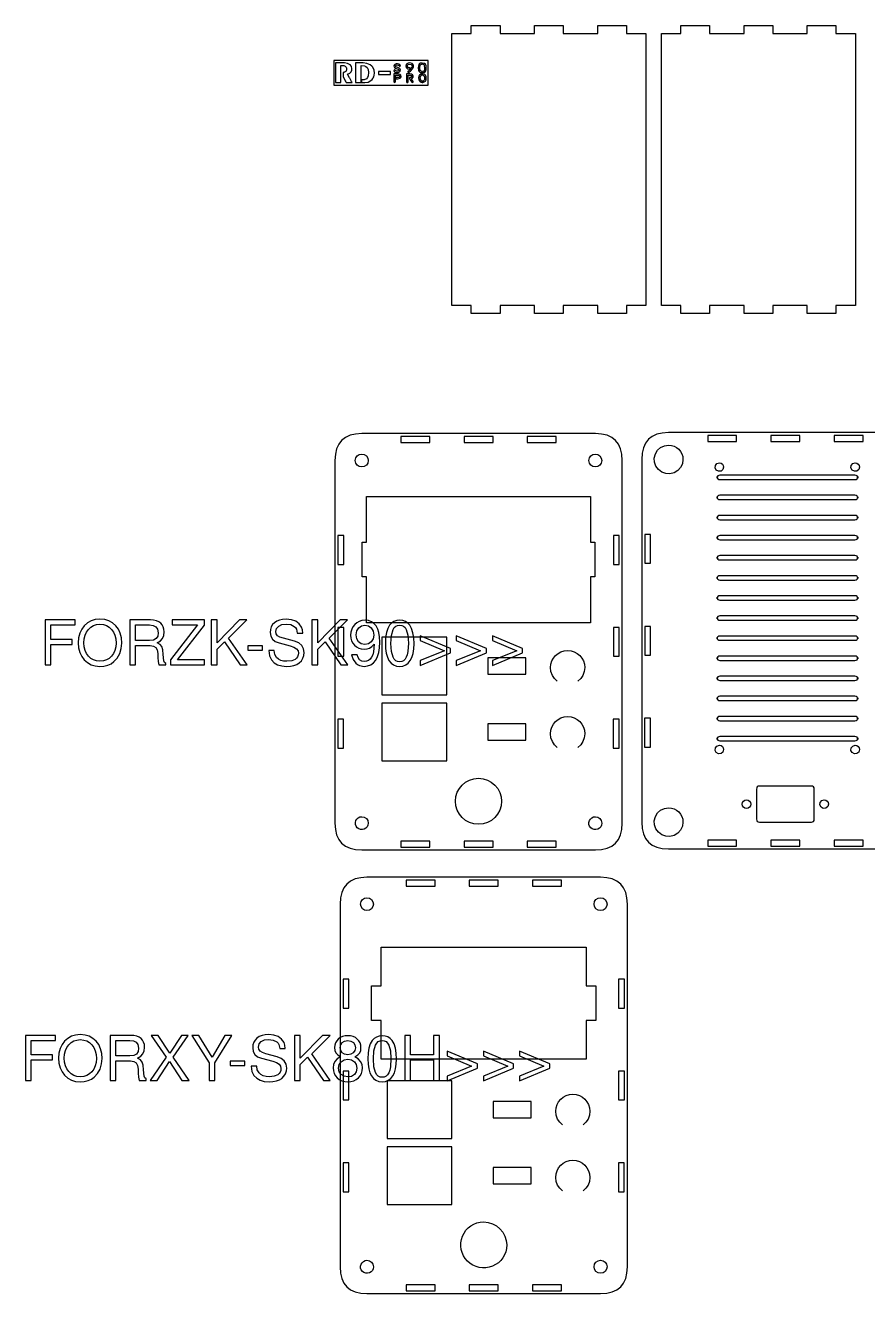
# Model space of a CAD drawing. Extents: x -89 to 480, y 48 to 489.
# Drawn here: x -88.7 to 204.5, y 47.7 to 489.4 of the extents above; entities that cross this region are included whole.
import ezdxf

# ---------------------------------------------------------------- set-up
doc = ezdxf.new("R2010")
doc.units = 0

msp = doc.modelspace()

# ---------------------------------------------------------------- linework, layer by layer
at = {"layer": 'Layer 1', "color": 250}
for points in [[(66.568667, 391.875636), (59.818773, 391.875636), (59.818773, 486.625436), (66.568667, 486.625436)], [(66.568667, 486.625436), (66.568667, 489.425427), (76.568625, 489.425427), (76.568625, 486.625436)], [(76.568625, 486.625436), (88.568617, 486.625436)], [(88.568617, 486.625436), (88.568617, 489.425427), (98.568575, 489.425427), (98.568575, 486.625436)], [(98.568575, 486.625436), (110.568567, 486.625436)], [(110.568567, 486.625436), (110.568567, 489.425427), (120.568525, 489.425427), (120.568525, 486.625436)], [(120.568525, 486.625436), (127.31863, 486.625436), (127.31863, 391.875636), (120.568525, 391.875636)], [(139.51078, 391.875636), (132.760921, 391.875636), (132.760921, 486.625436), (139.51078, 486.625436)], [(139.51078, 486.625436), (139.51078, 489.425427), (149.510773, 489.425427), (149.510773, 486.625436)], [(149.510773, 486.625436), (161.51073, 486.625436)], [(161.51073, 486.625436), (161.51073, 489.425427), (171.510723, 489.425427), (171.510723, 486.625436)], [(171.510723, 486.625436), (183.51068, 486.625436)], [(183.51068, 486.625436), (183.51068, 489.425427), (193.510673, 489.425427), (193.510673, 486.625436)], [(193.510673, 486.625436), (200.260743, 486.625436), (200.260743, 391.875636), (193.510673, 391.875636)], [(76.568625, 391.875636), (76.568625, 389.075645), (66.568667, 389.075645), (66.568667, 391.875636)], [(88.568617, 391.875636), (76.568625, 391.875636)], [(98.568575, 391.875636), (98.568575, 389.075645), (88.568617, 389.075645), (88.568617, 391.875636)], [(110.568567, 391.875636), (98.568575, 391.875636)], [(120.568525, 391.875636), (120.568525, 389.075645), (110.568567, 389.075645), (110.568567, 391.875636)], [(149.510773, 391.875636), (149.510773, 389.075645), (139.51078, 389.075645), (139.51078, 391.875636)], [(161.51073, 391.875636), (149.510773, 391.875636)], [(171.510723, 391.875636), (171.510723, 389.075645), (161.51073, 389.075645), (161.51073, 391.875636)], [(183.51068, 391.875636), (171.510723, 391.875636)], [(193.510673, 391.875636), (193.510673, 389.075645), (183.51068, 389.075645), (183.51068, 391.875636)], [(216.562039, 347.591046), (135.262181, 347.591046), (133.070782, 347.444952), (131.17157, 347.006671), (129.564545, 346.276202), (128.249706, 345.253545), (127.227053, 343.938701), (126.496587, 342.33167), (126.058308, 340.432451), (125.912214, 338.241044), (125.912214, 338.241044), (125.912214, 338.241044), (125.912214, 211.941234), (126.058308, 209.749835), (126.496587, 207.850623), (127.227053, 206.243598), (128.249706, 204.928759), (129.564545, 203.906106), (131.17157, 203.17564), (133.070782, 202.737361), (135.262181, 202.591267), (216.562039, 202.591267)], [(30.099251, 309.37743), (30.099251, 325.377384), (108.099057, 325.377384), (108.099057, 309.37743)], [(108.099057, 297.377438), (108.099057, 281.377484), (30.099251, 281.377484), (30.099251, 297.377438), (28.599243, 297.377438), (28.599243, 309.37743), (30.099251, 309.37743)], [(108.099057, 309.37743), (109.599065, 309.37743), (109.599065, 297.377438), (108.099057, 297.377438)], [(96.511603, 260.995122), (95.535529, 261.922636), (94.789553, 263.049753), (94.313074, 264.337056), (94.145492, 265.745124), (94.266374, 266.944252), (94.61307, 268.061123), (95.161653, 269.071811), (95.888197, 269.952391), (96.768777, 270.678935), (97.779465, 271.227518), (98.896336, 271.574214), (100.095464, 271.695096), (101.294604, 271.574214), (102.411484, 271.227518), (103.422179, 270.678935), (104.302762, 269.952391), (105.029309, 269.071811), (105.577893, 268.061123), (105.92459, 266.944252), (106.045472, 265.745124), (105.877859, 264.337056), (105.401319, 263.049753), (104.655301, 261.922636), (103.679255, 260.995122)], [(96.511603, 237.97988), (95.535529, 238.907393), (94.789553, 240.034511), (94.313074, 241.321814), (94.145492, 242.729882), (94.266374, 243.92901), (94.61307, 245.045881), (95.161653, 246.056569), (95.888197, 246.937149), (96.768777, 247.663693), (97.779465, 248.212276), (98.896336, 248.558972), (100.095464, 248.679854), (101.294604, 248.558972), (102.411484, 248.212276), (103.422179, 247.663693), (104.302762, 246.937149), (105.029309, 246.056569), (105.577893, 245.045881), (105.92459, 243.92901), (106.045472, 242.729882), (105.877859, 241.321814), (105.401319, 240.034511), (104.655301, 238.907393), (103.679255, 237.97988)], [(35.249936, 154.870946), (35.249936, 168.370946), (106.569769, 168.370946), (106.569769, 154.870946)], [(106.569769, 142.850987), (106.569769, 129.351023), (35.249936, 129.351023), (35.249936, 142.850987), (31.879928, 142.850987), (31.879928, 154.870946), (35.249936, 154.870946)], [(106.569769, 154.870946), (109.939742, 154.870946), (109.939742, 142.850987), (106.569769, 142.850987)], [(98.322266, 106.478655), (97.346213, 107.406173), (96.600247, 108.533299), (96.123772, 109.820603), (95.956191, 111.228657), (96.077073, 112.427785), (96.423768, 113.544656), (96.972352, 114.555344), (97.698896, 115.435924), (98.579475, 116.162468), (99.590164, 116.711051), (100.707035, 117.057747), (101.906163, 117.178629), (103.105302, 117.057747), (104.222182, 116.711051), (105.232877, 116.162468), (106.113461, 115.435924), (106.840008, 114.555344), (107.388592, 113.544656), (107.735288, 112.427785), (107.85617, 111.228657), (107.688557, 109.820603), (107.212017, 108.533299), (106.466, 107.406173), (105.489954, 106.478655)], [(98.322266, 83.463413), (97.346213, 84.390926), (96.600247, 85.518044), (96.123772, 86.805346), (95.956191, 88.213415), (96.077073, 89.412542), (96.423768, 90.529414), (96.972352, 91.540102), (97.698896, 92.420682), (98.579475, 93.147226), (99.590164, 93.695809), (100.707035, 94.042505), (101.906163, 94.163387), (103.105302, 94.042505), (104.222182, 93.695809), (105.232877, 93.147226), (106.113461, 92.420682), (106.840008, 91.540102), (107.388592, 90.529414), (107.735288, 89.412542), (107.85617, 88.213415), (107.688557, 86.805346), (107.212017, 85.518044), (106.466, 84.390926), (105.489954, 83.463413)]]:
    msp.add_lwpolyline(points, dxfattribs=at)
for points in [[(18.722369, 477.179655), (18.722369, 468.610772), (51.60489, 468.610772), (51.60489, 477.179655), (18.722369, 477.179655), (18.722369, 477.179655)], [(19.099241, 337.882658), (19.099241, 211.582848), (19.245335, 209.391441), (19.683616, 207.492222), (20.414085, 205.88519), (21.436741, 204.570346), (22.751585, 203.54769), (24.358617, 202.817221), (26.257836, 202.37894), (28.449243, 202.232846), (109.749066, 202.232846), (111.940472, 202.37894), (113.839692, 202.817221), (115.446723, 203.54769), (116.761567, 204.570346), (117.784223, 205.88519), (118.514692, 207.492222), (118.952974, 209.391441), (119.099067, 211.582848), (119.099067, 337.882658), (118.952974, 340.074056), (118.514692, 341.973268), (117.784223, 343.580294), (116.761567, 344.895133), (115.446723, 345.917785), (113.839692, 346.648251), (111.940472, 347.086531), (109.749066, 347.232624), (28.449243, 347.232624), (26.257836, 347.086531), (24.358617, 346.648251), (22.751585, 345.917785), (21.436741, 344.895133), (20.414085, 343.580294), (19.683616, 341.973268), (19.245335, 340.074056), (19.099241, 337.882658), (19.099241, 337.882658)], [(52.124178, 346.207631), (42.074196, 346.207631), (42.074196, 344.157644), (52.124178, 344.157644), (52.124178, 346.207631), (52.124178, 346.207631)], [(74.124233, 346.232643), (64.074252, 346.232643), (64.074252, 344.182655), (74.124233, 344.182655), (74.124233, 346.232643), (74.124233, 346.232643)], [(96.124077, 346.207631), (86.074096, 346.207631), (86.074096, 344.157644), (96.124077, 344.157644), (96.124077, 346.207631), (96.124077, 346.207631)], [(158.937151, 346.566052), (148.887169, 346.566052), (148.887169, 344.51603), (158.937151, 344.51603), (158.937151, 346.566052), (158.937151, 346.566052)], [(180.937207, 346.591029), (170.887225, 346.591029), (170.887225, 344.541042), (180.937207, 344.541042), (180.937207, 346.591029), (180.937207, 346.591029)], [(202.937051, 346.566052), (192.887069, 346.566052), (192.887069, 344.51603), (202.937051, 344.51603), (202.937051, 346.566052), (202.937051, 346.566052)], [(28.449278, 340.13267), (29.310328, 339.961394), (30.040289, 339.473644), (30.528028, 338.743676), (30.69929, 337.882623), (30.52246, 337.006822), (30.040256, 336.291639), (29.325059, 335.809453), (28.449254, 335.632646), (27.573453, 335.809471), (26.858267, 336.291672), (26.376077, 337.006866), (26.199266, 337.88267), (26.376087, 338.758472), (26.858283, 339.473661), (27.573475, 339.955854), (28.449278, 340.13267), (28.449278, 340.13267)], [(109.749101, 340.13267), (110.610151, 339.961394), (111.340112, 339.473644), (111.827851, 338.743676), (111.999113, 337.882623), (111.822283, 337.006822), (111.340079, 336.291639), (110.624883, 335.809453), (109.749078, 335.632646), (108.873276, 335.809471), (108.15809, 336.291672), (107.675901, 337.006866), (107.499089, 337.88267), (107.67591, 338.758472), (108.158107, 339.473661), (108.873298, 339.955854), (109.749101, 340.13267), (109.749101, 340.13267)], [(135.262145, 343.241058), (136.242162, 343.144096), (137.175582, 342.860452), (138.036175, 342.400991), (138.797714, 341.776578), (139.422128, 341.015039), (139.881589, 340.154445), (140.165233, 339.221025), (140.262195, 338.241009), (140.042654, 336.774881), (139.419535, 335.46313), (138.446092, 334.385458), (137.175582, 333.621565), (135.737042, 333.263332), (134.286684, 333.337034), (132.918524, 333.82397), (131.726576, 334.70544), (130.845107, 335.897388), (130.35817, 337.265548), (130.284469, 338.715905), (130.642702, 340.154445), (131.406594, 341.424956), (132.484267, 342.398398), (133.796018, 343.021517), (135.262145, 343.241058), (135.262145, 343.241058)], [(152.921456, 337.084147), (153.505319, 336.966273), (153.98211, 336.644818), (154.303576, 336.168034), (154.421464, 335.584175), (154.168685, 334.750805), (153.495509, 334.198323), (152.628841, 334.11295), (151.860803, 334.523461), (151.450273, 335.291489), (151.535627, 336.158159), (152.088093, 336.831348), (152.921456, 337.084147), (152.921456, 337.084147)], [(200.221373, 337.084147), (200.805224, 336.966263), (201.282004, 336.644805), (201.603461, 336.168026), (201.721346, 335.584175), (201.468564, 334.750802), (200.795382, 334.19832), (199.92871, 334.112952), (199.160672, 334.523474), (198.750151, 335.291511), (198.835518, 336.158184), (199.388, 336.831365), (200.221373, 337.084147), (200.221373, 337.084147)], [(152.132859, 331.754569), (152.132859, 332.25456), (152.19536, 331.817068), (152.382863, 331.504573), (152.695368, 331.317077), (153.132876, 331.254578), (200.132756, 331.254578), (200.570248, 331.317077), (200.882742, 331.504573), (201.070239, 331.817068), (201.132737, 332.25456), (201.132737, 331.754569), (201.070239, 332.192076), (200.882742, 332.504581), (200.570248, 332.692085), (200.132756, 332.754586), (153.132876, 332.754586), (152.695368, 332.692085), (152.382863, 332.504581), (152.19536, 332.192076), (152.132859, 331.754569), (152.132859, 331.754569)], [(152.132859, 324.754591), (152.132859, 325.254582), (152.19536, 324.81709), (152.382863, 324.504596), (152.695368, 324.317099), (153.132876, 324.2546), (200.132756, 324.2546), (200.570248, 324.317099), (200.882742, 324.504596), (201.070239, 324.81709), (201.132737, 325.254582), (201.132737, 324.754591), (201.070239, 325.192083), (200.882742, 325.504577), (200.570248, 325.692074), (200.132756, 325.754573), (153.132876, 325.754573), (152.695368, 325.692074), (152.382863, 325.504577), (152.19536, 325.192083), (152.132859, 324.754591), (152.132859, 324.754591)], [(152.132859, 317.754613), (152.132859, 318.254604), (152.19536, 317.817097), (152.382863, 317.504592), (152.695368, 317.317088), (153.132876, 317.254587), (200.132756, 317.254587), (200.570248, 317.317088), (200.882742, 317.504592), (201.070239, 317.817097), (201.132737, 318.254604), (201.132737, 317.754613), (201.070239, 318.192105), (200.882742, 318.5046), (200.570248, 318.692096), (200.132756, 318.754595), (153.132876, 318.754595), (152.695368, 318.692096), (152.382863, 318.5046), (152.19536, 318.192105), (152.132859, 317.754613), (152.132859, 317.754613)], [(20.12427, 311.757722), (20.12427, 301.70774), (22.174257, 301.70774), (22.174257, 311.757722), (20.12427, 311.757722), (20.12427, 311.757722)], [(116.024051, 311.757722), (116.024051, 301.70774), (118.074039, 301.70774), (118.074039, 311.757722), (116.024051, 311.757722), (116.024051, 311.757722)], [(126.937208, 312.116108), (126.937208, 302.066126), (128.98723, 302.066126), (128.98723, 312.116108), (126.937208, 312.116108), (126.937208, 312.116108)], [(152.132859, 310.754601), (152.132859, 311.254627), (152.19536, 310.817119), (152.382863, 310.504614), (152.695368, 310.317111), (153.132876, 310.25461), (200.132756, 310.25461), (200.570248, 310.317111), (200.882742, 310.504614), (201.070239, 310.817119), (201.132737, 311.254627), (201.132737, 310.754601), (201.070239, 311.192108), (200.882742, 311.504613), (200.570248, 311.692116), (200.132756, 311.754618), (153.132876, 311.754618), (152.695368, 311.692116), (152.382863, 311.504613), (152.19536, 311.192108), (152.132859, 310.754601), (152.132859, 310.754601)], [(152.132859, 303.754623), (152.132859, 304.254649), (152.19536, 303.817142), (152.382863, 303.504636), (152.695368, 303.317133), (153.132876, 303.254632), (200.132756, 303.254632), (200.570248, 303.317133), (200.882742, 303.504636), (201.070239, 303.817142), (201.132737, 304.254649), (201.132737, 303.754623), (201.070239, 304.19213), (200.882742, 304.504636), (200.570248, 304.692139), (200.132756, 304.75464), (153.132876, 304.75464), (152.695368, 304.692139), (152.382863, 304.504636), (152.19536, 304.19213), (152.132859, 303.754623), (152.132859, 303.754623)], [(152.132859, 296.754645), (152.132859, 297.254636), (152.19536, 296.817144), (152.382863, 296.50465), (152.695368, 296.317153), (153.132876, 296.254654), (200.132756, 296.254654), (200.570248, 296.317153), (200.882742, 296.50465), (201.070239, 296.817144), (201.132737, 297.254636), (201.132737, 296.754645), (201.070239, 297.192153), (200.882742, 297.504658), (200.570248, 297.692161), (200.132756, 297.754662), (153.132876, 297.754662), (152.695368, 297.692161), (152.382863, 297.504658), (152.19536, 297.192153), (152.132859, 296.754645), (152.132859, 296.754645)], [(152.132859, 289.754668), (152.132859, 290.254659), (152.19536, 289.817167), (152.382863, 289.504672), (152.695368, 289.317176), (153.132876, 289.254677), (200.132756, 289.254677), (200.570248, 289.317176), (200.882742, 289.504672), (201.070239, 289.817167), (201.132737, 290.254659), (201.132737, 289.754668), (201.070239, 290.19216), (200.882742, 290.504654), (200.570248, 290.692151), (200.132756, 290.754649), (153.132876, 290.754649), (152.695368, 290.692151), (152.382863, 290.504654), (152.19536, 290.19216), (152.132859, 289.754668), (152.132859, 289.754668)], [(152.132859, 282.75469), (152.132859, 283.254681), (152.19536, 282.817173), (152.382863, 282.504668), (152.695368, 282.317165), (153.132876, 282.254664), (200.132756, 282.254664), (200.570248, 282.317165), (200.882742, 282.504668), (201.070239, 282.817173), (201.132737, 283.254681), (201.132737, 282.75469), (201.070239, 283.192182), (200.882742, 283.504676), (200.570248, 283.692173), (200.132756, 283.754672), (153.132876, 283.754672), (152.695368, 283.692173), (152.382863, 283.504676), (152.19536, 283.192182), (152.132859, 282.75469), (152.132859, 282.75469)], [(20.12427, 279.757779), (20.12427, 269.707797), (22.174257, 269.707797), (22.174257, 279.757779), (20.12427, 279.757779), (20.12427, 279.757779)], [(116.024051, 279.757779), (116.024051, 269.707797), (118.074039, 269.707797), (118.074039, 279.757779), (116.024051, 279.757779), (116.024051, 279.757779)], [(126.937208, 280.1162), (126.937208, 270.066219), (128.98723, 270.066219), (128.98723, 280.1162), (126.937208, 280.1162), (126.937208, 280.1162)], [(58.027266, 276.395109), (35.427313, 276.395109), (35.427313, 256.295145), (58.027266, 256.295145), (58.027266, 276.395109), (58.027266, 276.395109)], [(152.132859, 275.754677), (152.132859, 276.254703), (152.19536, 275.817196), (152.382863, 275.504691), (152.695368, 275.317187), (153.132876, 275.254686), (200.132756, 275.254686), (200.570248, 275.317187), (200.882742, 275.504691), (201.070239, 275.817196), (201.132737, 276.254703), (201.132737, 275.754677), (201.070239, 276.192185), (200.882742, 276.50469), (200.570248, 276.692193), (200.132756, 276.754694), (153.132876, 276.754694), (152.695368, 276.692193), (152.382863, 276.50469), (152.19536, 276.192185), (152.132859, 275.754677), (152.132859, 275.754677)], [(152.132859, 268.7547), (152.132859, 269.254726), (152.19536, 268.817218), (152.382863, 268.504713), (152.695368, 268.31721), (153.132876, 268.254709), (200.132756, 268.254709), (200.570248, 268.31721), (200.882742, 268.504713), (201.070239, 268.817218), (201.132737, 269.254726), (201.132737, 268.7547), (201.070239, 269.192207), (200.882742, 269.504712), (200.570248, 269.692215), (200.132756, 269.754717), (153.132876, 269.754717), (152.695368, 269.692215), (152.382863, 269.504712), (152.19536, 269.192207), (152.132859, 268.7547), (152.132859, 268.7547)], [(72.377246, 269.195106), (72.377246, 263.495112), (85.577209, 263.495112), (85.577209, 269.195106), (72.377246, 269.195106), (72.377246, 269.195106)], [(152.132859, 261.754722), (152.132859, 262.254713), (152.19536, 261.817221), (152.382863, 261.504727), (152.695368, 261.31723), (153.132876, 261.254731), (200.132756, 261.254731), (200.570248, 261.31723), (200.882742, 261.504727), (201.070239, 261.817221), (201.132737, 262.254713), (201.132737, 261.754722), (201.070239, 262.192229), (200.882742, 262.504735), (200.570248, 262.692238), (200.132756, 262.754739), (153.132876, 262.754739), (152.695368, 262.692238), (152.382863, 262.504735), (152.19536, 262.192229), (152.132859, 261.754722), (152.132859, 261.754722)], [(58.027266, 253.379831), (35.427313, 253.379831), (35.427313, 233.279903), (58.027266, 233.279903), (58.027266, 253.379831), (58.027266, 253.379831)], [(152.132859, 254.754744), (152.132859, 255.254735), (152.19536, 254.817243), (152.382863, 254.504749), (152.695368, 254.317252), (153.132876, 254.254753), (200.132756, 254.254753), (200.570248, 254.317252), (200.882742, 254.504749), (201.070239, 254.817243), (201.132737, 255.254735), (201.132737, 254.754744), (201.070239, 255.192236), (200.882742, 255.504731), (200.570248, 255.692227), (200.132756, 255.754726), (153.132876, 255.754726), (152.695368, 255.692227), (152.382863, 255.504731), (152.19536, 255.192236), (152.132859, 254.754744), (152.132859, 254.754744)], [(20.099258, 247.757871), (20.099258, 237.707889), (22.099257, 237.707889), (22.099257, 247.757871), (20.099258, 247.757871), (20.099258, 247.757871)], [(115.99904, 247.757871), (115.99904, 237.707889), (117.999038, 237.707889), (117.999038, 247.757871), (115.99904, 247.757871), (115.99904, 247.757871)], [(126.912231, 248.116257), (126.912231, 238.066276), (128.91223, 238.066276), (128.91223, 248.116257), (126.912231, 248.116257), (126.912231, 248.116257)], [(152.132859, 247.754767), (152.132859, 248.254758), (152.19536, 247.81725), (152.382863, 247.504745), (152.695368, 247.317242), (153.132876, 247.254741), (200.132756, 247.254741), (200.570248, 247.317242), (200.882742, 247.504745), (201.070239, 247.81725), (201.132737, 248.254758), (201.132737, 247.754767), (201.070239, 248.192259), (200.882742, 248.504753), (200.570248, 248.69225), (200.132756, 248.754748), (153.132876, 248.754748), (152.695368, 248.69225), (152.382863, 248.504753), (152.19536, 248.192259), (152.132859, 247.754767), (152.132859, 247.754767)], [(72.377246, 246.179864), (72.377246, 240.47987), (85.577209, 240.47987), (85.577209, 246.179864), (72.377246, 246.179864), (72.377246, 246.179864)], [(152.921456, 238.684376), (153.495485, 238.570195), (153.982122, 238.245034), (154.307283, 237.758396), (154.421464, 237.184368), (154.168667, 236.351009), (153.495485, 235.798542), (152.628819, 235.713183), (151.860791, 236.123703), (151.450271, 236.891731), (151.53563, 237.758396), (152.088097, 238.431579), (152.921456, 238.684376), (152.921456, 238.684376)], [(152.132859, 240.754789), (152.132859, 241.25478), (152.19536, 240.817272), (152.382863, 240.504767), (152.695368, 240.317264), (153.132876, 240.254763), (200.132756, 240.254763), (200.570248, 240.317264), (200.882742, 240.504767), (201.070239, 240.817272), (201.132737, 241.25478), (201.132737, 240.754789), (201.070239, 241.192281), (200.882742, 241.504775), (200.570248, 241.692272), (200.132756, 241.754771), (153.132876, 241.754771), (152.695368, 241.692272), (152.382863, 241.504775), (152.19536, 241.192281), (152.132859, 240.754789), (152.132859, 240.754789)], [(200.221373, 238.684376), (200.805233, 238.566488), (201.282016, 238.245022), (201.603471, 237.768231), (201.721346, 237.184368), (201.468546, 236.351005), (200.795358, 235.798538), (199.928688, 235.713185), (199.16066, 236.123715), (198.750148, 236.891753), (198.835522, 237.758421), (199.388004, 238.431596), (200.221373, 238.684376), (200.221373, 238.684376)], [(69.086154, 227.203919), (70.656125, 227.048586), (72.151448, 226.594192), (73.530105, 225.858141), (74.750077, 224.857838), (75.750374, 223.637862), (76.486419, 222.259202), (76.940807, 220.763877), (77.096133, 219.193905), (76.933391, 217.579618), (76.466656, 216.076066), (75.728137, 214.71546), (74.750043, 213.53001), (73.564586, 212.551925), (72.203975, 211.813416), (70.70042, 211.346692), (69.086131, 211.183963), (67.471843, 211.346701), (65.968291, 211.813434), (64.607684, 212.551952), (63.422232, 213.530043), (62.444146, 214.715499), (61.705634, 216.076109), (61.238908, 217.579664), (61.076176, 219.193953), (61.238913, 220.808241), (61.705643, 222.311794), (62.444159, 223.672402), (63.422249, 224.857855), (64.607703, 225.835943), (65.968312, 226.574456), (67.471866, 227.041185), (69.086154, 227.203919), (69.086154, 227.203919)], [(165.862128, 223.466211), (165.862128, 212.916239), (165.924627, 212.478731), (166.112124, 212.166226), (166.424618, 211.978723), (166.86211, 211.916222), (184.962075, 211.916222), (185.399567, 211.978723), (185.712061, 212.166226), (185.899558, 212.478731), (185.962056, 212.916239), (185.962056, 223.466211), (185.899558, 223.903703), (185.712061, 224.216198), (185.399567, 224.403694), (184.962075, 224.466193), (166.86211, 224.466193), (166.424618, 224.403694), (166.112124, 224.216198), (165.924627, 223.903703), (165.862128, 223.466211), (165.862128, 223.466211)], [(135.262216, 216.941213), (136.242219, 216.844252), (137.175625, 216.560612), (138.036207, 216.101157), (138.797735, 215.476753), (139.42214, 214.715225), (139.881594, 213.854643), (140.165234, 212.921236), (140.262195, 211.941234), (140.042657, 210.475127), (139.419547, 209.163394), (138.446118, 208.085737), (137.175625, 207.321855), (135.737105, 206.963627), (134.286768, 207.037328), (132.918628, 207.524257), (131.726697, 208.405715), (130.845239, 209.597645), (130.35831, 210.965786), (130.284609, 212.416123), (130.642838, 213.854643), (131.406719, 215.125135), (132.484376, 216.098564), (133.796109, 216.721675), (135.262216, 216.941213), (135.262216, 216.941213)], [(162.412181, 219.691109), (162.986222, 219.576925), (163.472871, 219.251757), (163.79804, 218.765108), (163.912224, 218.191066), (163.794343, 217.607182), (163.472871, 217.130376), (162.996065, 216.808904), (162.412181, 216.691023), (161.828296, 216.808904), (161.35149, 217.130376), (161.030019, 217.607182), (160.912138, 218.191066), (161.030019, 218.774951), (161.35149, 219.251757), (161.828296, 219.573229), (162.412181, 219.691109), (162.412181, 219.691109)], [(189.412145, 219.691109), (189.996018, 219.573218), (190.472813, 219.251744), (190.794275, 218.774942), (190.912153, 218.191066), (190.659347, 217.357683), (189.986143, 216.805204), (189.119453, 216.719849), (188.351407, 217.130388), (187.940885, 217.898444), (188.026261, 218.765132), (188.578756, 219.438324), (189.412145, 219.691109), (189.412145, 219.691109)], [(28.449278, 213.832824), (29.31032, 213.661552), (30.040276, 213.173811), (30.528018, 212.443854), (30.69929, 211.582812), (30.600497, 210.923058), (30.320094, 210.332773), (29.882047, 209.847822), (29.31032, 209.504073), (28.66298, 209.342868), (28.010322, 209.376034), (27.394653, 209.595154), (26.858279, 209.991814), (26.46162, 210.528188), (26.242499, 211.143857), (26.209334, 211.796515), (26.370538, 212.443854), (26.714288, 213.015582), (27.199238, 213.453629), (27.789524, 213.734031), (28.449278, 213.832824), (28.449278, 213.832824)], [(109.749101, 213.832718), (110.610143, 213.661446), (111.3401, 213.173705), (111.827841, 212.443749), (111.999113, 211.582706), (111.90032, 210.922952), (111.619917, 210.332667), (111.18187, 209.847717), (110.610143, 209.503967), (109.962803, 209.342762), (109.310146, 209.375928), (108.694476, 209.595048), (108.158103, 209.991708), (107.761443, 210.528082), (107.542323, 211.143751), (107.509157, 211.796409), (107.670361, 212.443749), (108.014111, 213.015476), (108.499062, 213.453523), (109.089347, 213.733925), (109.749101, 213.832718), (109.749101, 213.832718)], [(52.124072, 205.257838), (42.07409, 205.257838), (42.07409, 203.207851), (52.124072, 203.207851), (52.124072, 205.257838), (52.124072, 205.257838)], [(74.124127, 205.28285), (64.074146, 205.28285), (64.074146, 203.232863), (74.124127, 203.232863), (74.124127, 205.28285), (74.124127, 205.28285)], [(96.123971, 205.257838), (86.074025, 205.257838), (86.074025, 203.207851), (96.123971, 203.207851), (96.123971, 205.257838), (96.123971, 205.257838)], [(158.937045, 205.61626), (148.887063, 205.61626), (148.887063, 203.566237), (158.937045, 203.566237), (158.937045, 205.61626), (158.937045, 205.61626)], [(180.937101, 205.641236), (170.887119, 205.641236), (170.887119, 203.591249), (180.937101, 203.591249), (180.937101, 205.641236), (180.937101, 205.641236)], [(202.936945, 205.61626), (192.886963, 205.61626), (192.886963, 203.566237), (202.936945, 203.566237), (202.936945, 205.61626), (202.936945, 205.61626)], [(20.909939, 183.366191), (20.909939, 57.06638), (21.056033, 54.874982), (21.494315, 52.97577), (22.224783, 51.368745), (23.24744, 50.053906), (24.562284, 49.031253), (26.169315, 48.300787), (28.068534, 47.862507), (30.259941, 47.716414), (111.559764, 47.716414), (113.751163, 47.862507), (115.650375, 48.300787), (117.2574, 49.031253), (118.572239, 50.053906), (119.594892, 51.368745), (120.325358, 52.97577), (120.763637, 54.874982), (120.909731, 57.06638), (120.909731, 183.366191), (120.763637, 185.557589), (120.325358, 187.456801), (119.594892, 189.063827), (118.572239, 190.378666), (117.2574, 191.401318), (115.650375, 192.131784), (113.751163, 192.570064), (111.559764, 192.716157), (30.259941, 192.716157), (28.068534, 192.570064), (26.169315, 192.131784), (24.562284, 191.401318), (23.24744, 190.378666), (22.224783, 189.063827), (21.494315, 187.456801), (21.056033, 185.557589), (20.909939, 183.366191), (20.909939, 183.366191)], [(53.934876, 191.691164), (43.884894, 191.691164), (43.884894, 189.641176), (53.934876, 189.641176), (53.934876, 191.691164), (53.934876, 191.691164)], [(75.934932, 191.716176), (65.88495, 191.716176), (65.88495, 189.666188), (75.934932, 189.666188), (75.934932, 191.716176), (75.934932, 191.716176)], [(97.934776, 191.691164), (87.884794, 191.691164), (87.884794, 189.641176), (97.934776, 189.641176), (97.934776, 191.691164), (97.934776, 191.691164)], [(30.259976, 185.616203), (31.121027, 185.444927), (31.850987, 184.957177), (32.338726, 184.227209), (32.509988, 183.366156), (32.333158, 182.490355), (31.850954, 181.775172), (31.135758, 181.292986), (30.259953, 181.116179), (29.384151, 181.293004), (28.668965, 181.775205), (28.186776, 182.490398), (28.009965, 183.366203), (28.186785, 184.242005), (28.668982, 184.957194), (29.384173, 185.439387), (30.259976, 185.616203), (30.259976, 185.616203)], [(111.5598, 185.616203), (112.42085, 185.444927), (113.150811, 184.957177), (113.638549, 184.227209), (113.809811, 183.366156), (113.632982, 182.490355), (113.150777, 181.775172), (112.435581, 181.292986), (111.559776, 181.116179), (110.683975, 181.293004), (109.968789, 181.775205), (109.486599, 182.490398), (109.309788, 183.366203), (109.486608, 184.242005), (109.968805, 184.957194), (110.683996, 185.439387), (111.5598, 185.616203), (111.5598, 185.616203)], [(21.934968, 157.241255), (21.934968, 147.191273), (23.984955, 147.191273), (23.984955, 157.241255), (21.934968, 157.241255), (21.934968, 157.241255)], [(117.83475, 157.241255), (117.83475, 147.191273), (119.884737, 147.191273), (119.884737, 157.241255), (117.83475, 157.241255), (117.83475, 157.241255)], [(21.934968, 125.241312), (21.934968, 115.191365), (23.984955, 115.191365), (23.984955, 125.241312), (21.934968, 125.241312), (21.934968, 125.241312)], [(117.83475, 125.241312), (117.83475, 115.191365), (119.884737, 115.191365), (119.884737, 125.241312), (117.83475, 125.241312), (117.83475, 125.241312)], [(59.837964, 121.878641), (37.238011, 121.878641), (37.238011, 101.778678), (59.837964, 101.778678), (59.837964, 121.878641), (59.837964, 121.878641)], [(74.187945, 114.678639), (74.187945, 108.978645), (87.387908, 108.978645), (87.387908, 114.678639), (74.187945, 114.678639), (74.187945, 114.678639)], [(59.837964, 98.863399), (37.238011, 98.863399), (37.238011, 78.763436), (59.837964, 78.763436), (59.837964, 98.863399), (59.837964, 98.863399)], [(21.909956, 93.241404), (21.909956, 83.191422), (23.909955, 83.191422), (23.909955, 93.241404), (21.909956, 93.241404), (21.909956, 93.241404)], [(117.809738, 93.241404), (117.809738, 83.191422), (119.809737, 83.191422), (119.809737, 93.241404), (117.809738, 93.241404), (117.809738, 93.241404)], [(74.187945, 91.663397), (74.187945, 85.963403), (87.387908, 85.963403), (87.387908, 91.663397), (74.187945, 91.663397), (74.187945, 91.663397)], [(70.896853, 72.687452), (72.466819, 72.53212), (73.962139, 72.077729), (75.340793, 71.341681), (76.560763, 70.341384), (77.561061, 69.121414), (78.297108, 67.74276), (78.751499, 66.24744), (78.906831, 64.677474), (78.817129, 63.480187), (78.555131, 62.328767), (78.131502, 61.239174), (77.556906, 60.227368), (76.842008, 59.30931), (75.997471, 58.500958), (75.03396, 57.818275), (73.962139, 57.277219), (72.821662, 56.901911), (71.657627, 56.703336), (70.488859, 56.677749), (69.334184, 56.821405), (68.212428, 57.130559), (67.142419, 57.601467), (66.142982, 58.230383), (65.232943, 59.013564), (64.449763, 59.923603), (63.820846, 60.92304), (63.349938, 61.993049), (63.040784, 63.114804), (62.897128, 64.269479), (62.922715, 65.438248), (63.12129, 66.602283), (63.496598, 67.74276), (64.037654, 68.814581), (64.720338, 69.778092), (65.528689, 70.622629), (66.446747, 71.337527), (67.458553, 71.912123), (68.548146, 72.335752), (69.699566, 72.597749), (70.896853, 72.687452), (70.896853, 72.687452)], [(30.259976, 59.316357), (31.121019, 59.145085), (31.850975, 58.657344), (32.338716, 57.927387), (32.509988, 57.066345), (32.411195, 56.406591), (32.130793, 55.816306), (31.692746, 55.331355), (31.121019, 54.987605), (30.473679, 54.826401), (29.821021, 54.859567), (29.205352, 55.078687), (28.668978, 55.475347), (28.272318, 56.011721), (28.053198, 56.62739), (28.020032, 57.280047), (28.181237, 57.927387), (28.524986, 58.499114), (29.009937, 58.937162), (29.600222, 59.217564), (30.259976, 59.316357), (30.259976, 59.316357)], [(111.5598, 59.316286), (112.42085, 59.145011), (113.150811, 58.657261), (113.638549, 57.927292), (113.809811, 57.066239), (113.632982, 56.190439), (113.150777, 55.475255), (112.435581, 54.99307), (111.559776, 54.816263), (110.683975, 54.993088), (109.968789, 55.475289), (109.486599, 56.190482), (109.309788, 57.066286), (109.486608, 57.942089), (109.968805, 58.657277), (110.683996, 59.13947), (111.5598, 59.316286), (111.5598, 59.316286)], [(53.93477, 50.741406), (43.884789, 50.741406), (43.884789, 48.691384), (53.93477, 48.691384), (53.93477, 50.741406), (53.93477, 50.741406)], [(75.934826, 50.766383), (65.884844, 50.766383), (65.884844, 48.716396), (75.934826, 48.716396), (75.934826, 50.766383), (75.934826, 50.766383)], [(97.93467, 50.741406), (87.884723, 50.741406), (87.884723, 48.691384), (97.93467, 48.691384), (97.93467, 50.741406), (97.93467, 50.741406)]]:
    msp.add_lwpolyline(points, close=True, dxfattribs=at)
at = {"layer": 'Layer 1', "color": 7}
for points in [[(19.319056, 469.524535), (21.183624, 469.524535), (21.183624, 475.493487), (22.253729, 475.425692), (22.709674, 475.227264), (23.020886, 474.818095), (23.097122, 474.541871), (23.115294, 474.008904), (22.955164, 473.505941), (22.648059, 473.200569), (22.234405, 473.044262), (21.968129, 473.003587), (21.968129, 471.616538), (22.710443, 470.050843), (22.835502, 469.78933), (22.957281, 469.524535), (25.094721, 469.524535), (24.894873, 469.893152), (24.27829, 470.993358), (24.177431, 471.176731), (23.457519, 472.457841), (24.326267, 472.817038), (24.746918, 473.22633), (24.990491, 473.79642), (25.032778, 474.438463), (24.883408, 475.059035), (24.552009, 475.564712), (24.483782, 475.63294), (24.404055, 475.701026), (23.462457, 476.19195), (22.457008, 476.334825), (19.319056, 476.334825), (19.319056, 469.524535), (19.319056, 469.524535)], [(26.299878, 469.524535), (28.209954, 469.524535), (28.221313, 471.400497), (28.221313, 475.4139), (29.400726, 475.3482), (29.891131, 475.15177), (30.337623, 474.744682), (30.702019, 474.000936), (30.836308, 473.026341), (30.696595, 471.827336), (30.463896, 471.292988), (30.071029, 470.835525), (29.313864, 470.489874), (28.312295, 470.44546), (28.312295, 469.524535), (29.551565, 469.524535), (30.637426, 469.698565), (31.583455, 470.175832), (32.0161, 470.573165), (32.062526, 470.629045), (32.291619, 470.922943), (32.450263, 471.173591), (32.591091, 471.453449), (32.80188, 472.074474), (32.894162, 472.8103), (32.773054, 473.803403), (32.655438, 474.140552), (32.135339, 475.007536), (32.031799, 475.131361), (31.919228, 475.24619), (31.418531, 475.666418), (30.229003, 476.195341), (28.8694, 476.334825), (26.299878, 476.334825), (26.299878, 469.524535), (26.299878, 469.524535)], [(34.31536, 472.310062), (38.453822, 472.310062), (38.453822, 473.344687), (34.31536, 473.344687), (34.31536, 472.310062), (34.31536, 472.310062)], [(39.590787, 475.254727), (39.66657, 474.956458), (39.860741, 474.73155), (40.405173, 474.4547), (40.802435, 474.306216), (41.163431, 474.132826), (41.349021, 473.945712), (41.37781, 473.731926), (41.25181, 473.539802), (40.973038, 473.417676), (40.334264, 473.462832), (40.126761, 473.721488), (39.982239, 473.893368), (39.800636, 473.918364), (39.579392, 473.731225), (39.697714, 473.349273), (40.105722, 473.06747), (40.602657, 472.969473), (41.116697, 473.002961), (41.578191, 473.187736), (41.828451, 473.426355), (41.93282, 473.931262), (41.68286, 474.356663), (40.987837, 474.723264), (40.326045, 474.98951), (40.172651, 475.160106), (40.181777, 475.372418), (40.371983, 475.553383), (40.76183, 475.629941), (41.118006, 475.564209), (41.302382, 475.419598), (41.580414, 475.209254), (41.782083, 475.255001), (41.876041, 475.391181), (41.7368, 475.7181), (41.341756, 475.957741), (40.864135, 476.050592), (40.378291, 476.014609), (39.947691, 475.841466), (39.693807, 475.602138), (39.590787, 475.254727), (39.590787, 475.254727)], [(43.751968, 475.322954), (43.873323, 474.75075), (44.383897, 474.322554), (45.059465, 474.197384), (45.171684, 474.312566), (45.261959, 474.46105), (45.273028, 474.628632), (44.80282, 474.657017), (44.550867, 474.768848), (44.318598, 475.13679), (44.380969, 475.558045), (44.632179, 475.800663), (44.988645, 475.906042), (45.671463, 475.775779), (45.938453, 475.333203), (45.813914, 474.81866), (45.749427, 474.712615), (45.624085, 474.496857), (45.443251, 474.245644), (45.369239, 474.149124), (45.328987, 474.098395), (45.244215, 474.012635), (45.067756, 473.847994), (44.981572, 473.763645), (44.890626, 473.684058), (44.66312, 473.490878), (44.613026, 473.450026), (44.480012, 473.317629), (44.453359, 473.136654), (44.752479, 473.003587), (45.437395, 473.512468), (45.642147, 473.705648), (46.336624, 474.602901), (46.450747, 474.88671), (46.442422, 475.568946), (45.978652, 476.123427), (45.207279, 476.334825), (44.603916, 476.275404), (44.081673, 475.99376), (43.883377, 475.760045), (43.751968, 475.322954), (43.751968, 475.322954)], [(48.117866, 474.606676), (48.210201, 473.712955), (48.393152, 473.316334), (48.727323, 473.067334), (49.493555, 472.980868), (49.493555, 473.401519), (49.149672, 473.417676), (48.867728, 473.537444), (48.698537, 474.141363), (48.677687, 474.625902), (48.787189, 475.540406), (49.011556, 475.827672), (49.493555, 475.868665), (49.493555, 476.289352), (48.818229, 476.226487), (48.522667, 476.091708), (48.318984, 475.838079), (48.117866, 474.606676), (48.117866, 474.606676)], [(49.664087, 475.857306), (50.030548, 475.792077), (50.21135, 475.506398), (50.297542, 474.432488), (50.231204, 473.845188), (50.062584, 473.491901), (49.664087, 473.412879), (49.664087, 472.992227), (49.818427, 472.985525), (50.26054, 473.074058), (50.62611, 473.383175), (50.822708, 473.996769), (50.857885, 474.720376), (50.80439, 475.358854), (50.639904, 475.878084), (50.261974, 476.193679), (49.664087, 476.289352), (49.664087, 475.857306), (49.664087, 475.857306)], [(39.602146, 469.786049), (39.698662, 469.585469), (39.909133, 469.547289), (40.098592, 469.624543), (40.159252, 469.831522), (40.159252, 472.116776), (41.3582, 472.04234), (41.565637, 471.890514), (41.625887, 471.639257), (41.543711, 471.414329), (41.340433, 471.287419), (40.830057, 471.218606), (40.261557, 471.218606), (40.261557, 470.797919), (41.034703, 470.797919), (41.802244, 471.001339), (42.076096, 471.263393), (42.182992, 471.639257), (42.087645, 472.050948), (41.821537, 472.323785), (41.034703, 472.537427), (39.602146, 472.537427), (39.602146, 469.786049), (39.602146, 469.786049)], [(45.070825, 470.7752), (45.070825, 470.763806), (45.122718, 470.679245), (45.426424, 470.266672), (45.55293, 470.097586), (45.673438, 469.933862), (45.887133, 469.645326), (46.15131, 469.54676), (46.357416, 469.633274), (46.376382, 469.840941), (45.766148, 470.674624), (45.639325, 470.843392), (45.859281, 470.919027), (45.957777, 470.968346), (46.264164, 471.253178), (46.320114, 471.3564), (46.365772, 471.839405), (46.124887, 472.249914), (45.734791, 472.458026), (45.218674, 472.537498), (44.013482, 472.537427), (44.013482, 469.8656), (44.117657, 469.583237), (44.434415, 469.569761), (44.570869, 469.81988), (44.570587, 472.116776), (45.395243, 472.084806), (45.733602, 471.924252), (45.809399, 471.560129), (45.511064, 471.277991), (45.048106, 471.218606), (45.048106, 470.991206), (45.070825, 470.7752), (45.070825, 470.7752)], [(45.070825, 470.763806), (45.070825, 470.7752), (45.070825, 470.763806), (45.070825, 470.763806)], [(48.186057, 471.173097), (48.298311, 470.39854), (48.736914, 469.79493), (49.459441, 469.524535), (49.539028, 469.524535), (49.539028, 469.945222), (49.199186, 470.0475), (48.949551, 470.308917), (48.743163, 471.036679), (48.843448, 471.626588), (49.177255, 472.069257), (49.335546, 472.149725), (49.539028, 472.185003), (49.539028, 472.605654), (48.965073, 472.484312), (48.553228, 472.158897), (48.30131, 471.74001), (48.186057, 471.173097), (48.186057, 471.173097)], [(49.70956, 472.150889), (50.070773, 471.899765), (50.28501, 471.452955), (50.318982, 471.270887), (50.322933, 470.878105), (50.220787, 470.475825), (49.985926, 470.134981), (49.70956, 469.979335), (49.70956, 469.53593), (50.213502, 469.702793), (50.568784, 470.029641), (50.800911, 470.477055), (50.88974, 471.060491), (50.80518, 471.64342), (50.579715, 472.087103), (50.220663, 472.423233), (49.70956, 472.594295), (49.70956, 472.150889), (49.70956, 472.150889)]]:
    msp.add_lwpolyline(points, close=True, dxfattribs=at)
for points in [[(-79.817768, 273.81035), (-72.329018, 273.81035), (-72.329018, 275.574941), (-79.817768, 275.574941), (-79.817768, 280.58896), (-71.296087, 280.58896), (-71.296087, 282.353551), (-81.819072, 282.353551), (-81.819072, 266.66591), (-79.817768, 266.66591), (-79.817768, 273.81035)], [(-62.709834, 282.611784), (-64.32568, 282.459803), (-65.787444, 282.01731), (-67.076212, 281.30448), (-68.17307, 280.341487), (-69.059106, 279.148506), (-69.715406, 277.74571), (-70.123056, 276.153275), (-70.263142, 274.391374), (-70.123896, 272.623295), (-69.718096, 271.027959), (-69.063646, 269.624786), (-68.17845, 268.433191), (-67.080415, 267.472594), (-65.787444, 266.762412), (-64.317442, 266.322062), (-62.688314, 266.170964), (-61.298968, 266.278561), (-60.014529, 266.595972), (-58.851137, 267.115128), (-57.82493, 267.827958), (-56.684066, 269.081463), (-55.831696, 270.62548), (-55.298082, 272.37931), (-55.113486, 274.262258), (-55.251009, 276.072955), (-55.652816, 277.700318), (-56.302769, 279.12644), (-57.184728, 280.333417), (-58.282554, 281.303345), (-59.580106, 282.018319), (-61.061246, 282.460433), (-62.709834, 282.611784), (-62.709834, 282.611784)], [(-62.709834, 280.847193), (-61.493231, 280.729383), (-60.401206, 280.384862), (-59.445358, 279.826997), (-58.637288, 279.069153), (-57.988596, 278.124695), (-57.510882, 277.006989), (-57.215747, 275.729401), (-57.11479, 274.305296), (-57.218352, 272.944195), (-57.519624, 271.712209), (-58.004483, 270.62548), (-58.658807, 269.700145), (-59.468474, 268.952346), (-60.419363, 268.398222), (-61.49735, 268.053912), (-62.688314, 267.935555), (-63.891635, 268.05408), (-64.975423, 268.399567), (-65.927067, 268.956886), (-66.733961, 269.710905), (-67.383494, 270.646495), (-67.863057, 271.748523), (-68.160041, 273.00186), (-68.261838, 274.391374), (-68.160083, 275.780888), (-67.863393, 277.034225), (-67.384628, 278.136253), (-66.736651, 279.071843), (-65.932321, 279.825862), (-64.984501, 280.383181), (-63.906051, 280.728668), (-62.709834, 280.847193), (-62.709834, 280.847193)], [(-50.336184, 273.423001), (-45.171529, 273.423001), (-44.014525, 273.258243), (-43.210573, 272.75052), (-42.741518, 271.879657), (-42.589201, 270.62548), (-42.61072, 269.226719), (-42.489674, 267.825268), (-42.158813, 266.66591), (-39.727121, 266.66591), (-39.727121, 267.160857), (-40.186762, 267.579476), (-40.46685, 268.153439), (-40.673975, 270.324208), (-40.776864, 271.949595), (-41.109742, 273.062551), (-41.757342, 273.828507), (-42.804395, 274.412893), (-41.673282, 275.115972), (-40.905308, 275.938081), (-40.468195, 276.933689), (-40.329664, 278.157268), (-40.40784, 279.116058), (-40.64035, 279.956828), (-41.024169, 280.676551), (-41.55627, 281.272201), (-42.233626, 281.740752), (-43.053213, 282.079179), (-44.012003, 282.284453), (-45.10697, 282.353551), (-52.337488, 282.353551), (-52.337488, 266.66591), (-50.336184, 266.66591), (-50.336184, 273.423001)], [(-50.336184, 275.187592), (-50.336184, 280.58896), (-45.494319, 280.58896), (-44.130528, 280.449084), (-43.234783, 279.986417), (-42.62417, 279.120261), (-42.417046, 277.899036), (-42.598279, 276.685543), (-43.156775, 275.841243), (-44.114724, 275.347978), (-45.494319, 275.187592), (-50.336184, 275.187592)], [(-26.299013, 282.353551), (-37.596697, 282.353551), (-37.596697, 280.58896), (-28.773744, 280.58896), (-38.19924, 268.430501), (-38.19924, 266.66591), (-26.255974, 266.66591), (-26.255974, 268.430501), (-35.681471, 268.430501), (-26.299013, 280.545922), (-26.299013, 282.353551)], [(-21.952096, 272.153357), (-19.391288, 274.714165), (-13.860803, 266.66591), (-11.493669, 266.66591), (-17.949488, 275.96229), (-11.558228, 282.353551), (-14.140555, 282.353551), (-21.952096, 274.412893), (-21.952096, 282.353551), (-23.9534, 282.353551), (-23.9534, 266.66591), (-21.952096, 266.66591), (-21.952096, 272.153357)], [(7.87379, 277.7484), (7.798472, 278.931967), (7.464922, 279.857301), (6.640124, 281.050282), (5.466308, 281.912403), (3.957596, 282.435594), (2.128111, 282.611784), (0.900077, 282.530413), (-0.195311, 282.291683), (-1.148469, 281.903661), (-1.949814, 281.374418), (-2.589764, 280.712024), (-3.058736, 279.924549), (-3.347146, 279.020062), (-3.445412, 278.006633), (-3.2551, 276.702692), (-2.681474, 275.661018), (-1.720498, 274.877578), (-0.368139, 274.348335), (3.526872, 273.315404), (4.821735, 272.873248), (5.719161, 272.312062), (6.241342, 271.617725), (6.410471, 270.776115), (6.329437, 270.149027), (6.10113, 269.5522), (5.747741, 269.023966), (5.291463, 268.602656), (4.091756, 268.09964), (2.407864, 267.935555), (1.222616, 268.013563), (0.237094, 268.252966), (-0.566857, 268.661835), (-1.207395, 269.248238), (-1.842217, 270.348417), (-2.025132, 271.658411), (-3.918839, 271.658411), (-3.682126, 269.815812), (-2.993505, 268.408982), (-2.051695, 267.432875), (-0.849635, 266.733159), (0.598553, 266.311849), (2.278747, 266.170964), (3.61564, 266.250317), (4.807276, 266.482996), (5.837517, 266.86093), (6.690224, 267.376051), (7.404062, 268.100985), (7.946418, 268.979246), (8.291065, 269.954343), (8.411775, 270.96979), (8.190193, 272.320468), (7.54293, 273.44721), (6.496213, 274.319755), (5.076269, 274.90784), (1.138219, 275.96229), (-0.064177, 276.373848), (-0.863085, 276.866105), (-1.306922, 277.487477), (-1.444108, 278.286385), (-1.192601, 279.371769), (-0.481115, 280.206991), (0.625789, 280.743631), (2.063553, 280.933271), (3.72559, 280.726146), (4.949842, 280.115534), (5.389603, 279.663962), (5.710082, 279.117572), (5.980083, 277.7484), (7.87379, 277.7484)], [(13.102997, 272.153357), (15.663805, 274.714165), (21.19429, 266.66591), (23.561424, 266.66591), (17.105605, 275.96229), (23.496866, 282.353551), (20.914538, 282.353551), (13.102997, 274.412893), (13.102997, 282.353551), (11.101693, 282.353551), (11.101693, 266.66591), (13.102997, 266.66591), (13.102997, 272.153357)], [(24.89562, 270.216611), (25.398972, 268.513216), (26.32397, 267.241554), (26.927564, 266.781493), (27.616143, 266.446009), (29.221019, 266.170964), (30.453341, 266.320591), (31.574703, 266.754678), (32.546775, 267.451032), (33.331224, 268.387462), (33.945872, 269.610705), (34.374915, 271.023588), (34.626423, 272.678564), (34.708465, 274.628087), (34.63382, 276.426302), (34.401814, 277.925935), (34.000343, 279.191544), (33.417302, 280.287689), (32.69741, 281.125937), (31.806037, 281.732178), (30.757302, 282.100362), (29.565329, 282.224434), (28.516721, 282.125159), (27.559654, 281.837758), (26.709008, 281.377865), (25.97966, 280.761115), (25.38649, 280.003145), (24.944375, 279.119589), (24.668196, 278.126082), (24.572829, 277.03826), (24.661429, 276.006632), (24.918485, 275.067554), (25.330884, 274.234896), (25.885513, 273.522528), (26.569258, 272.944321), (27.369006, 272.514143), (28.271644, 272.245865), (29.264058, 272.153357), (30.280849, 272.252548), (31.184664, 272.559535), (31.999711, 273.088442), (32.7502, 273.853389), (32.515504, 271.281149), (32.238022, 270.251496), (31.857145, 269.398874), (31.375397, 268.727822), (30.795298, 268.242879), (30.11937, 267.948584), (29.350136, 267.849477), (28.429509, 268.00751), (27.682382, 268.46816), (27.12893, 269.211252), (26.789327, 270.216611), (24.89562, 270.216611)], [(29.54381, 280.567441), (30.772433, 280.304165), (31.754928, 279.574859), (32.406562, 278.470308), (32.642603, 277.081299), (32.411606, 275.765589), (31.762998, 274.738374), (30.763355, 274.070264), (29.479252, 273.83187), (28.243568, 274.065893), (27.308483, 274.735684), (26.716363, 275.792825), (26.509575, 277.188896), (26.735529, 278.542936), (27.364971, 279.612518), (28.325274, 280.314924), (29.54381, 280.567441), (29.54381, 280.567441)], [(41.637705, 282.224434), (40.60242, 282.107087), (39.649851, 281.769837), (38.814293, 281.234878), (38.130043, 280.524402), (37.480426, 279.360337), (37.016414, 277.925935), (36.738007, 276.209091), (36.645205, 274.197699), (36.725566, 272.345266), (36.965306, 270.728369), (37.362406, 269.350539), (37.914849, 268.215307), (38.620618, 267.326203), (39.477695, 266.686757), (40.484063, 266.300501), (41.637705, 266.170964), (42.778989, 266.300249), (43.779557, 266.68474), (44.635878, 267.319394), (45.344421, 268.199168), (45.901656, 269.319017), (46.304052, 270.673898), (46.548078, 272.258768), (46.630205, 274.068583), (46.540429, 276.148567), (46.267065, 277.893656), (45.804062, 279.340163), (45.145367, 280.524402), (44.464143, 281.243957), (43.633629, 281.777907), (42.682068, 282.110113), (41.637705, 282.224434), (41.637705, 282.224434)], [(41.637705, 280.545922), (42.355957, 280.447991), (42.977624, 280.153865), (43.502957, 279.663038), (43.932211, 278.975006), (44.503483, 277.005308), (44.693459, 274.240738), (44.505837, 271.355122), (44.26904, 270.236365), (43.9349, 269.328936), (43.501907, 268.629303), (42.968545, 268.133937), (42.333303, 267.839306), (41.594666, 267.74188), (40.89062, 267.84271), (40.279629, 268.145033), (39.761945, 268.648595), (39.337819, 269.353145), (38.771254, 271.3642), (38.58195, 274.17618), (38.771926, 276.978073), (39.343199, 278.966936), (39.772452, 279.659633), (40.297786, 280.152856), (40.919453, 280.447865), (41.637705, 280.545922), (41.637705, 280.545922)], [(59.283607, 272.411589), (48.760622, 276.866105), (48.760622, 275.166072), (57.239264, 271.636891), (48.760622, 268.172268), (48.760622, 266.472236), (59.283607, 270.926751), (59.283607, 272.411589)], [(71.850931, 272.411589), (61.327946, 276.866105), (61.327946, 275.166072), (69.806588, 271.636891), (61.327946, 268.172268), (61.327946, 266.472236), (71.850931, 270.926751), (71.850931, 272.411589)], [(84.418245, 272.411589), (73.89526, 276.866105), (73.89526, 275.166072), (82.373902, 271.636891), (73.89526, 268.172268), (73.89526, 266.472236), (84.418245, 270.926751), (84.418245, 272.411589)], [(-6.156864, 273.379962), (-11.27848, 273.379962), (-11.27848, 271.830566), (-6.156864, 271.830566), (-6.156864, 273.379962)], [(-86.663554, 129.132372), (-79.174804, 129.132372), (-79.174804, 130.896962), (-86.663554, 130.896962), (-86.663554, 135.910982), (-78.141873, 135.910982), (-78.141873, 137.675572), (-88.664858, 137.675572), (-88.664858, 121.987932), (-86.663554, 121.987932), (-86.663554, 129.132372)], [(-69.555616, 137.933805), (-71.171462, 137.781824), (-72.633226, 137.339332), (-73.921994, 136.626502), (-75.018853, 135.663509), (-75.904889, 134.470527), (-76.561188, 133.067731), (-76.968838, 131.475296), (-77.108924, 129.713395), (-76.969679, 127.945316), (-76.563878, 126.349981), (-75.909428, 124.946807), (-75.024233, 123.755212), (-73.926197, 122.794615), (-72.633226, 122.084433), (-71.163224, 121.644084), (-69.534096, 121.492986), (-68.14475, 121.600583), (-66.860311, 121.917994), (-65.696919, 122.437149), (-64.670713, 123.149979), (-63.529848, 124.403484), (-62.677479, 125.947501), (-62.143865, 127.701332), (-61.959269, 129.584279), (-62.096791, 131.394976), (-62.498599, 133.022339), (-63.148552, 134.448461), (-64.030511, 135.655439), (-65.128336, 136.625367), (-66.425889, 137.34034), (-67.907028, 137.782455), (-69.555616, 137.933805), (-69.555616, 137.933805)], [(-57.181966, 128.745022), (-52.017311, 128.745022), (-50.860307, 128.580265), (-50.056356, 128.072541), (-49.5873, 127.201678), (-49.434983, 125.947501), (-49.456503, 124.54874), (-49.335456, 123.147289), (-49.004595, 121.987932), (-46.572903, 121.987932), (-46.572903, 122.482878), (-47.032544, 122.901497), (-47.312633, 123.47546), (-47.519757, 125.646229), (-47.622646, 127.271616), (-47.955525, 128.384573), (-48.603124, 129.150529), (-49.650177, 129.734915), (-48.519064, 130.437994), (-47.75109, 131.260102), (-47.313978, 132.25571), (-47.175447, 133.47929), (-47.253622, 134.43808), (-47.486133, 135.278849), (-47.869951, 135.998572), (-48.402052, 136.594222), (-49.079409, 137.062774), (-49.898995, 137.4012), (-50.857785, 137.606475), (-51.952753, 137.675572), (-59.18327, 137.675572), (-59.18327, 121.987932), (-57.181966, 121.987932), (-57.181966, 128.745022)], [(-37.233482, 130.036186), (-31.939709, 137.675572), (-34.328362, 137.675572), (-38.37401, 131.521025), (-42.398137, 137.675572), (-44.829829, 137.675572), (-39.622135, 130.036186), (-45.174139, 121.987932), (-42.742447, 121.987932), (-38.438568, 128.529828), (-34.156207, 121.987932), (-31.681476, 121.987932), (-37.233482, 130.036186)], [(-22.686365, 128.142479), (-16.79005, 137.675572), (-19.178703, 137.675572), (-23.654738, 130.036186), (-28.259889, 137.675572), (-30.734619, 137.675572), (-24.687669, 128.142479), (-24.687669, 121.987932), (-22.686365, 121.987932), (-22.686365, 128.142479)], [(1.781179, 133.070421), (1.705862, 134.253988), (1.372311, 135.179322), (0.547513, 136.372304), (-0.626303, 137.234425), (-2.135015, 137.757615), (-3.964499, 137.933805), (-5.192534, 137.852435), (-6.287922, 137.613704), (-7.24108, 137.225682), (-8.042425, 136.69644), (-8.682375, 136.034046), (-9.151347, 135.24657), (-9.439757, 134.342083), (-9.538023, 133.328654), (-9.347711, 132.024713), (-8.774085, 130.98304), (-7.813109, 130.199599), (-6.46075, 129.670356), (-2.565739, 128.637425), (-1.270876, 128.195269), (-0.37345, 127.634084), (0.148731, 126.939747), (0.31786, 126.098137), (0.236826, 125.471048), (0.008519, 124.874221), (-0.34487, 124.345987), (-0.801148, 123.924677), (-2.000855, 123.421662), (-3.684747, 123.257576), (-4.869995, 123.335584), (-5.855516, 123.574987), (-6.659468, 123.983856), (-7.300006, 124.570259), (-7.934828, 125.670439), (-8.117743, 126.980432), (-10.01145, 126.980432), (-9.774737, 125.137833), (-9.086116, 123.731003), (-8.144306, 122.754897), (-6.942246, 122.05518), (-5.494058, 121.63387), (-3.813864, 121.492986), (-2.476971, 121.572338), (-1.285335, 121.805017), (-0.255094, 122.182951), (0.597613, 122.698072), (1.311451, 123.423007), (1.853807, 124.301267), (2.198454, 125.276365), (2.319164, 126.291811), (2.097582, 127.64249), (1.450319, 128.769232), (0.403602, 129.641776), (-1.016342, 130.229861), (-4.954392, 131.284311), (-6.156788, 131.69587), (-6.955696, 132.188126), (-7.399533, 132.809499), (-7.536719, 133.608406), (-7.285211, 134.693791), (-6.573726, 135.529012), (-5.466822, 136.065652), (-4.029058, 136.255292), (-2.367021, 136.048168), (-1.142769, 135.437555), (-0.703008, 134.985984), (-0.382529, 134.439593), (-0.112528, 133.070421), (1.781179, 133.070421)], [(7.010386, 127.475378), (9.571195, 130.036186), (15.10168, 121.987932), (17.468813, 121.987932), (11.012994, 131.284311), (17.404255, 137.675572), (14.821927, 137.675572), (7.010386, 129.734915), (7.010386, 137.675572), (5.009082, 137.675572), (5.009082, 121.987932), (7.010386, 121.987932), (7.010386, 127.475378)], [(26.076565, 130.186822), (27.074527, 130.890574), (27.717419, 131.604412), (28.06173, 132.411053), (28.163947, 133.393212), (28.078206, 134.276012), (27.829051, 135.077105), (27.428589, 135.785396), (26.888923, 136.389788), (26.222158, 136.879186), (25.440398, 137.242494), (24.555749, 137.468616), (23.580315, 137.546456), (22.61106, 137.468658), (21.729311, 137.242831), (20.94793, 136.880321), (20.279778, 136.392478), (19.737716, 135.79065), (19.334606, 135.086183), (19.083308, 134.290428), (18.996684, 133.414732), (19.098565, 132.423158), (19.440521, 131.615172), (20.077025, 130.899988), (21.062546, 130.186822), (19.920337, 129.451464), (19.106971, 128.564797), (18.620431, 127.52077), (18.458699, 126.313331), (18.554317, 125.290655), (18.832262, 124.36179), (19.279168, 123.53985), (19.881669, 122.837948), (20.6264, 122.269197), (21.499995, 121.846711), (22.489089, 121.583602), (23.580315, 121.492986), (24.665364, 121.583602), (25.651557, 121.846711), (26.524774, 122.269197), (27.270892, 122.837948), (27.875789, 123.53985), (28.325342, 124.36179), (28.605431, 125.290655), (28.701932, 126.313331), (28.539864, 127.52077), (28.05097, 128.564797), (27.231215, 129.451464), (26.076565, 130.186822), (26.076565, 130.186822)], [(35.545105, 137.546456), (34.509821, 137.429108), (33.557251, 137.091859), (32.721694, 136.5569), (32.037444, 135.846423), (31.387827, 134.682359), (30.923815, 133.247956), (30.645408, 131.531112), (30.552606, 129.519721), (30.632967, 127.667287), (30.872707, 126.05039), (31.269807, 124.672561), (31.82225, 123.537328), (32.528019, 122.648224), (33.385096, 122.008779), (34.391464, 121.622522), (35.545105, 121.492986), (36.68639, 121.62227), (37.686957, 122.006761), (38.543278, 122.641415), (39.251821, 123.521189), (39.809056, 124.641038), (40.211452, 125.995919), (40.455478, 127.580789), (40.537605, 129.390604), (40.447829, 131.470589), (40.174465, 133.215677), (39.711462, 134.662184), (39.052767, 135.846423), (38.371543, 136.565978), (37.541029, 137.099928), (36.589468, 137.432134), (35.545105, 137.546456), (35.545105, 137.546456)], [(53.449229, 129.132372), (53.449229, 121.987932), (55.450533, 121.987932), (55.450533, 137.675572), (53.449229, 137.675572), (53.449229, 130.896962), (45.379455, 130.896962), (45.379455, 137.675572), (43.378151, 137.675572), (43.378151, 121.987932), (45.379455, 121.987932), (45.379455, 129.132372), (53.449229, 129.132372)], [(-69.555616, 136.169214), (-68.339013, 136.051404), (-67.246988, 135.706884), (-66.29114, 135.149018), (-65.48307, 134.391174), (-64.834378, 133.446716), (-64.356664, 132.329011), (-64.061529, 131.051423), (-63.960573, 129.627318), (-64.064135, 128.266216), (-64.365406, 127.03423), (-64.850265, 125.947501), (-65.504589, 125.022167), (-66.314257, 124.274368), (-67.265145, 123.720243), (-68.343132, 123.375933), (-69.534096, 123.257576), (-70.737417, 123.376101), (-71.821205, 123.721588), (-72.77285, 124.278907), (-73.579743, 125.032926), (-74.229276, 125.968516), (-74.708839, 127.070544), (-75.005823, 128.323881), (-75.10762, 129.713395), (-75.005865, 131.102909), (-74.709175, 132.356246), (-74.230411, 133.458275), (-73.582433, 134.393864), (-72.778104, 135.147884), (-71.830283, 135.705202), (-70.751834, 136.05069), (-69.555616, 136.169214), (-69.555616, 136.169214)], [(-57.181966, 130.509613), (-57.181966, 135.910982), (-52.340102, 135.910982), (-50.97631, 135.771106), (-50.080565, 135.308438), (-49.469952, 134.442283), (-49.262828, 133.221057), (-49.444062, 132.007565), (-50.002557, 131.163265), (-50.960507, 130.67), (-52.340102, 130.509613), (-57.181966, 130.509613)], [(23.580315, 135.867943), (24.674778, 135.692425), (25.508991, 135.190082), (26.040588, 134.397227), (26.227201, 133.350173), (26.037561, 132.352884), (25.500921, 131.585583), (24.6657, 131.092654), (23.580315, 130.918482), (22.485852, 131.093327), (21.651639, 131.590963), (21.120043, 132.371041), (20.933429, 133.393212), (21.120043, 134.415384), (21.651639, 135.195462), (22.485852, 135.693098), (23.580315, 135.867943), (23.580315, 135.867943)], [(35.545105, 135.867943), (36.263357, 135.770013), (36.885024, 135.475886), (37.410358, 134.985059), (37.839611, 134.297027), (38.410883, 132.32733), (38.600859, 129.562759), (38.413237, 126.677143), (38.17644, 125.558386), (37.842301, 124.650957), (37.409307, 123.951325), (36.875945, 123.455958), (36.240703, 123.161327), (35.502066, 123.063902), (34.798021, 123.164732), (34.18703, 123.467054), (33.669345, 123.970616), (33.24522, 124.675166), (32.678655, 126.686221), (32.489351, 129.498201), (32.679327, 132.300094), (33.2506, 134.288957), (33.679853, 134.981655), (34.205187, 135.474878), (34.826853, 135.769887), (35.545105, 135.867943), (35.545105, 135.867943)], [(-12.249469, 128.701984), (-17.371086, 128.701984), (-17.371086, 127.152587), (-12.249469, 127.152587), (-12.249469, 128.701984)], [(23.580315, 129.326046), (24.876859, 129.102782), (25.882891, 128.47603), (26.533853, 127.510347), (26.765186, 126.270292), (26.536206, 124.996276), (25.885581, 124.018825), (24.86778, 123.392409), (23.537277, 123.171499), (22.265615, 123.398125), (21.27236, 124.032274), (20.626106, 125.005355), (20.395445, 126.248772), (20.623752, 127.510347), (21.26967, 128.48141), (22.274693, 129.105472), (23.580315, 129.326046), (23.580315, 129.326046)], [(68.728008, 127.733611), (58.205023, 132.188126), (58.205023, 130.488094), (66.683665, 126.958912), (58.205023, 123.49429), (58.205023, 121.794257), (68.728008, 126.248772), (68.728008, 127.733611)], [(81.295332, 127.733611), (70.772347, 132.188126), (70.772347, 130.488094), (79.25099, 126.958912), (70.772347, 123.49429), (70.772347, 121.794257), (81.295332, 126.248772), (81.295332, 127.733611)], [(93.862646, 127.733611), (83.339661, 132.188126), (83.339661, 130.488094), (91.818303, 126.958912), (83.339661, 123.49429), (83.339661, 121.794257), (93.862646, 126.248772), (93.862646, 127.733611)]]:
    msp.add_lwpolyline(points, dxfattribs=at)

doc.saveas('drawing.dxf')
